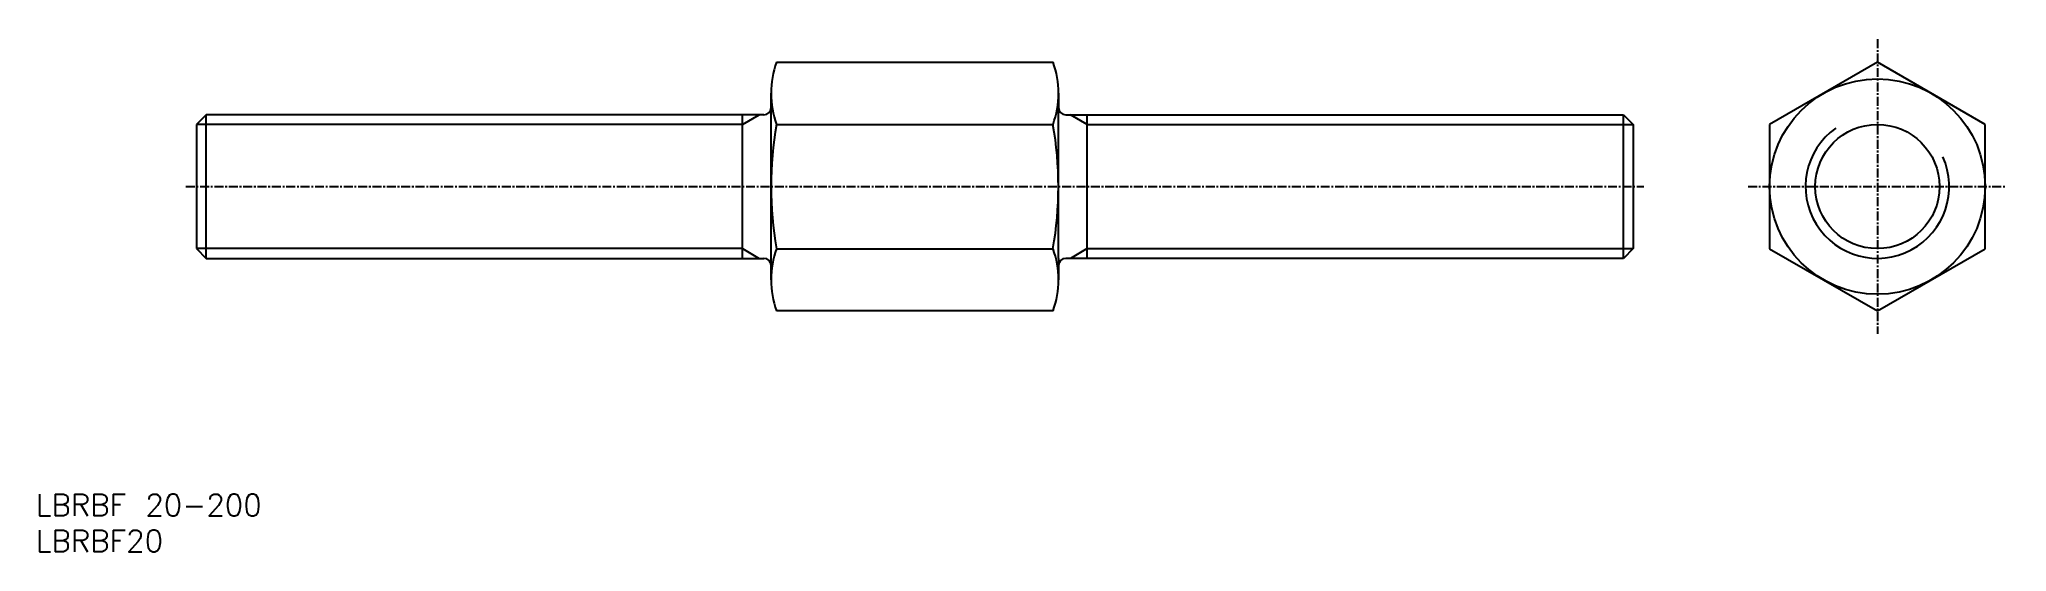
# Model space of a CAD drawing. Extents: x 1 to 274, y 0 to 71.
import ezdxf

# ---------------------------------------------------------------- set-up
doc = ezdxf.new("R2010")
doc.units = 0
doc.linetypes.add('CENTER', pattern=[2, 1.25, -0.25, 0.25, -0.25])
doc.layers.get('0').update_dxf_attribs({"linetype": 'CONTINUOUS'})
doc.layers.add('CENTER', color=1, linetype='CENTER')
doc.styles.get("Standard").update_dxf_attribs({"font": 'txt.shx'})

# ---------------------------------------------------------------- blocks, each defined once
blk = doc.blocks.new('*U7')
at = {"color": 7, "linetype": 'CONTINUOUS'}
blk.add_text('LBRBF20', height=3, dxfattribs=at).set_placement((0, 0))
blk = doc.blocks.new('*U8')
at = {"color": 7, "linetype": 'CONTINUOUS'}
blk.add_text('LBRBF 20-200', height=3, dxfattribs=at).set_placement((0, 5))

msp = doc.modelspace()

# ---------------------------------------------------------------- linework, layer by layer
at = {"color": 7, "linetype": 'CONTINUOUS'}
for p, q in [((103.14, 68.18), (141.63, 68.18)), ((256.39, 68.18), (241.39, 59.52)), ((271.39, 59.52), (256.39, 68.18)), ((102.39, 61.86), (102.39, 63.85)), ((142.39, 63.85), (142.39, 61.86)), ((142.39, 40.86), (142.39, 63.84)), ((23.74, 60.86), (22.39, 59.51)), ((101.39, 60.86), (23.74, 60.86)), ((23.74, 40.86), (23.74, 60.86)), ((98.39, 40.86), (98.39, 60.86)), ((102.39, 39.86), (102.39, 61.86)), ((143.39, 60.86), (143.73, 60.86)), ((143.73, 60.86), (221.03, 60.86)), ((146.39, 40.86), (146.39, 60.86)), ((221.03, 40.86), (221.03, 60.86)), ((221.03, 60.86), (222.39, 59.51)), ((22.39, 59.51), (22.39, 42.21)), ((103.14, 59.52), (141.63, 59.52)), ((222.39, 59.51), (222.39, 42.21)), ((241.39, 59.52), (241.39, 42.2)), ((271.39, 42.2), (271.39, 59.52)), ((22.39, 42.21), (23.74, 40.86)), ((103.14, 42.2), (141.63, 42.2)), ((222.39, 42.21), (221.03, 40.86)), ((241.39, 42.2), (256.39, 33.54)), ((256.39, 33.54), (271.39, 42.2)), ((23.74, 40.86), (101.39, 40.86)), ((102.39, 37.87), (102.39, 39.86)), ((142.39, 40.86), (142.39, 37.87)), ((221.03, 40.86), (143.39, 40.86)), ((141.63, 33.54), (103.14, 33.54))]:
    msp.add_line(p, q, dxfattribs=at)
at = {"color": 3, "linetype": 'CONTINUOUS'}
for p, q in [((98.39, 59.51), (100.73, 60.86)), ((146.39, 59.51), (144.04, 60.86)), ((98.39, 59.51), (22.39, 59.51)), ((146.39, 59.51), (222.39, 59.51)), ((98.39, 42.21), (22.39, 42.21)), ((98.39, 42.21), (100.73, 40.86)), ((146.39, 42.21), (144.04, 40.86)), ((146.39, 42.21), (222.39, 42.21))]:
    msp.add_line(p, q, dxfattribs=at)
at = {"color": 7, "linetype": 'CONTINUOUS'}
for radius in [15, 8.65]:
    msp.add_circle((256.39, 50.86), radius, dxfattribs=at)
for centre, radius, start, end in [((115.13, 63.86), 12.74, 160.1484, 180.017), ((129.65, 63.86), 12.74, 359.983, 19.8516), ((115.13, 63.85), 12.74, 179.983, 199.8516), ((129.65, 63.85), 12.74, 340.1484, 0.017), ((101.39, 61.86), 1, 270, 0), ((143.39, 61.86), 1, 180, 270), ((152.3, 50.86), 49.91, 170.0079, 189.9921), ((92.47, 50.86), 49.91, 350.0079, 9.9921), ((115.13, 37.87), 12.74, 160.1484, 180.017), ((129.65, 37.87), 12.74, 359.983, 19.8516), ((101.39, 39.86), 1, 0, 90), ((143.39, 39.86), 1, 90, 180), ((115.13, 37.87), 12.74, 179.983, 199.8516), ((129.65, 37.87), 12.74, 340.1484, 0.017)]:
    msp.add_arc(centre, radius, start, end, dxfattribs=at)
at = {"color": 3, "linetype": 'CONTINUOUS'}
msp.add_arc((256.39, 50.86), 10, 125.4764, 24.5236, dxfattribs=at)
at = {"layer": 'CENTER', "color": 1, "linetype": 'CENTER'}
for p, q in [((256.39, 71.37), (256.39, 30.36)), ((20.89, 50.86), (223.89, 50.86)), ((238.39, 50.86), (274.39, 50.86))]:
    msp.add_line(p, q, dxfattribs=at)

# ---------------------------------------------------------------- block references
at = {"color": 7, "linetype": 'CONTINUOUS'}
for name in ['*U8', '*U7']:
    msp.add_blockref(name, (0, 0), dxfattribs=at)

doc.saveas('drawing.dxf')
